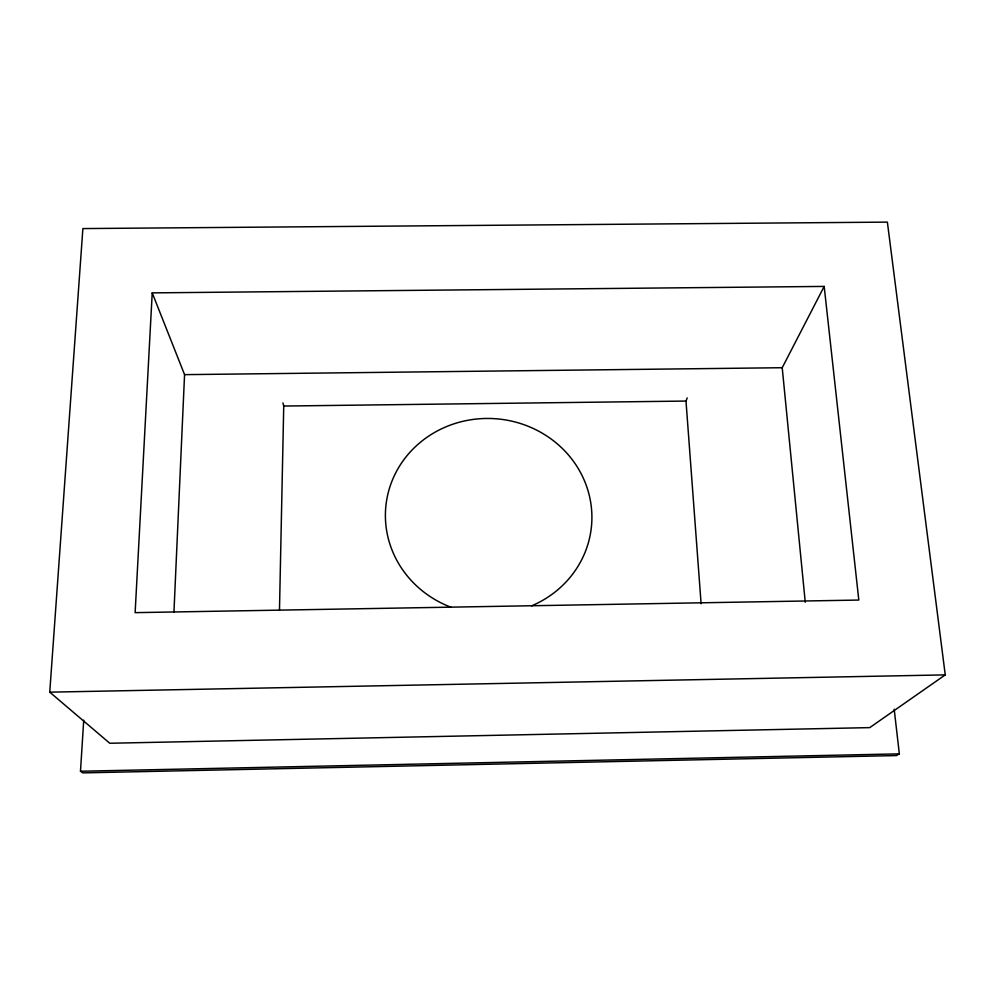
<?xml version="1.0" encoding="UTF-8"?>
<svg xmlns="http://www.w3.org/2000/svg" width="995" height="995" viewBox="0 0 995 995"><rect width="100%" height="100%" fill="white"/><g stroke="black" fill="none" stroke-linecap="round" stroke-linejoin="round"><path stroke-width="1.49" d="M279.483 609.91L283.737 406.047L282.928 402.913M173.938 612.236L184.56 374.642L152.223 292.878L824.183 286.423L858.809 600.06L135.133 612.646L152.223 292.878M894.182 709.161L899.343 753.862L896.495 755.566L82.796 772.879L80.483 771.249L83.729 720.144M49.75 692.159L82.883 228.576L887.378 222.121L945.25 674.884L869.742 727.619L109.773 743.253L49.75 692.159L945.25 674.884M701.114 603.778L685.99 401.06L687.209 397.925M805.254 602.224L782.219 367.715L824.183 286.423M80.483 771.249L899.343 753.862M184.56 374.642L782.219 367.715M283.737 406.047L685.99 401.06M450.984 607.248A103.293 97.896 5.2 0 1 405.176 457.986A103.293 97.896 5.2 0 1 568.58 455.138A103.293 97.896 5.2 0 1 531.641 605.843"/></g></svg>
